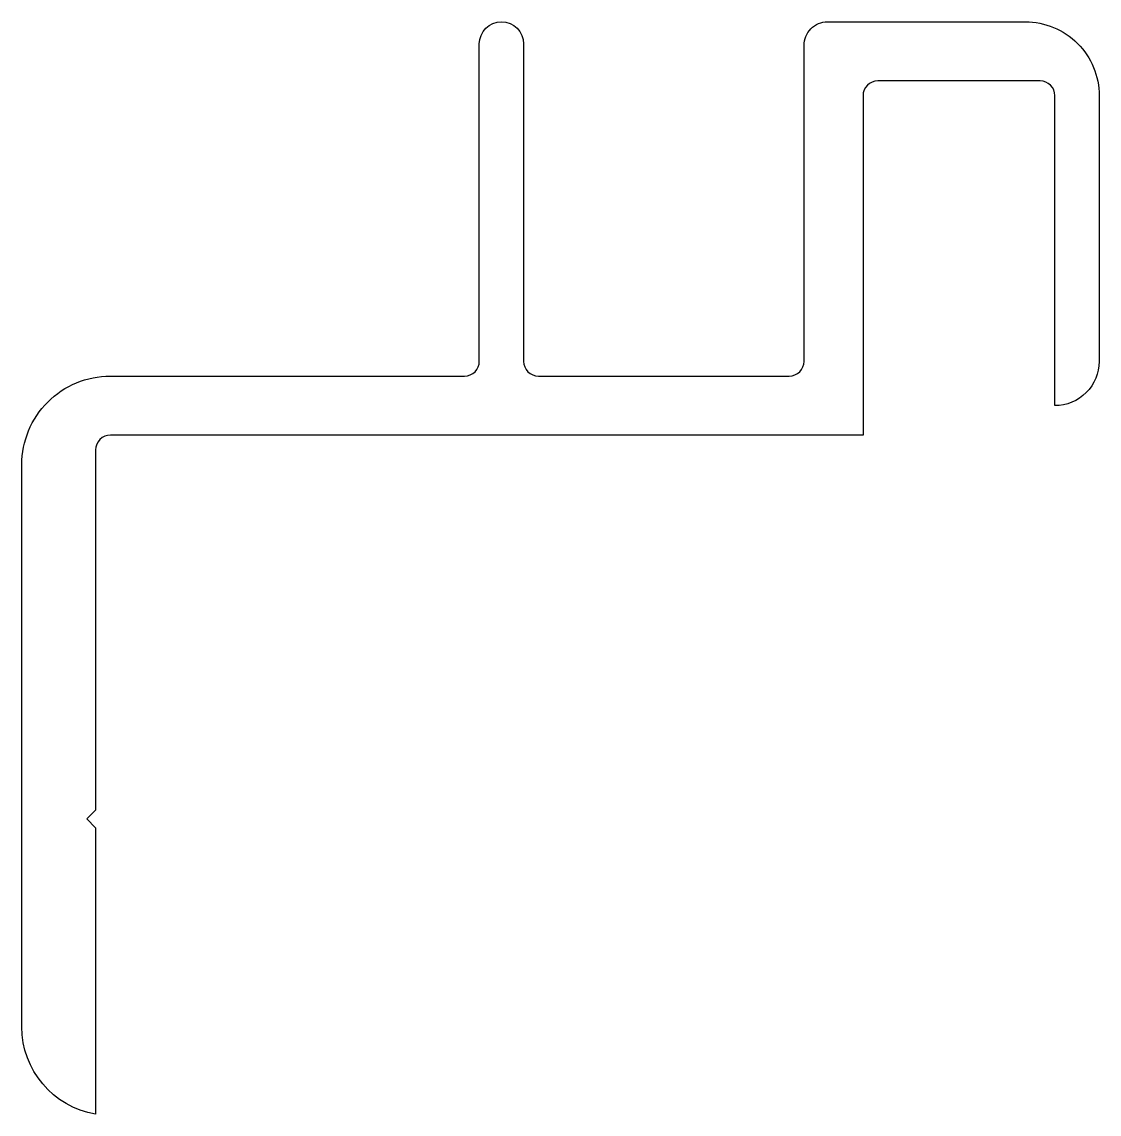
# Model space of a CAD drawing. Extents: x 141.3 to 177.8, y 202.1 to 239.1.
import ezdxf

# ---------------------------------------------------------------- set-up
doc = ezdxf.new("R2010")
doc.units = 0
doc.header["$LTSCALE"] = 15
doc.layers.get('0').update_dxf_attribs({"linetype": 'CONTINUOUS'})

msp = doc.modelspace()

# ---------------------------------------------------------------- linework, layer by layer
at = {"color": 0, "linetype": 'BYBLOCK'}
msp.add_lwpolyline([(168.559, 239.09), (175.259, 239.09, -0.414214), (177.759, 236.59), (177.759, 227.59, -0.414214), (176.259, 226.09), (176.259, 236.59, 0.414214), (175.759, 237.09), (170.259, 237.09, 0.414214), (169.759, 236.59), (169.759, 225.09), (144.259, 225.09, 0.414214), (143.759, 224.59), (143.759, 212.39), (143.459, 212.09), (143.759, 211.79), (143.759, 202.09, -0.365977), (141.259, 205.048), (141.259, 224.09, -0.414214), (144.259, 227.09), (156.259, 227.09, 0.414214), (156.759, 227.59), (156.759, 238.34, -1), (158.259, 238.34), (158.259, 227.59, 0.414214), (158.759, 227.09), (167.259, 227.09, 0.414214), (167.759, 227.59), (167.759, 238.29, -0.414214)], format="xyb", close=True, dxfattribs=at)

doc.saveas('drawing.dxf')
